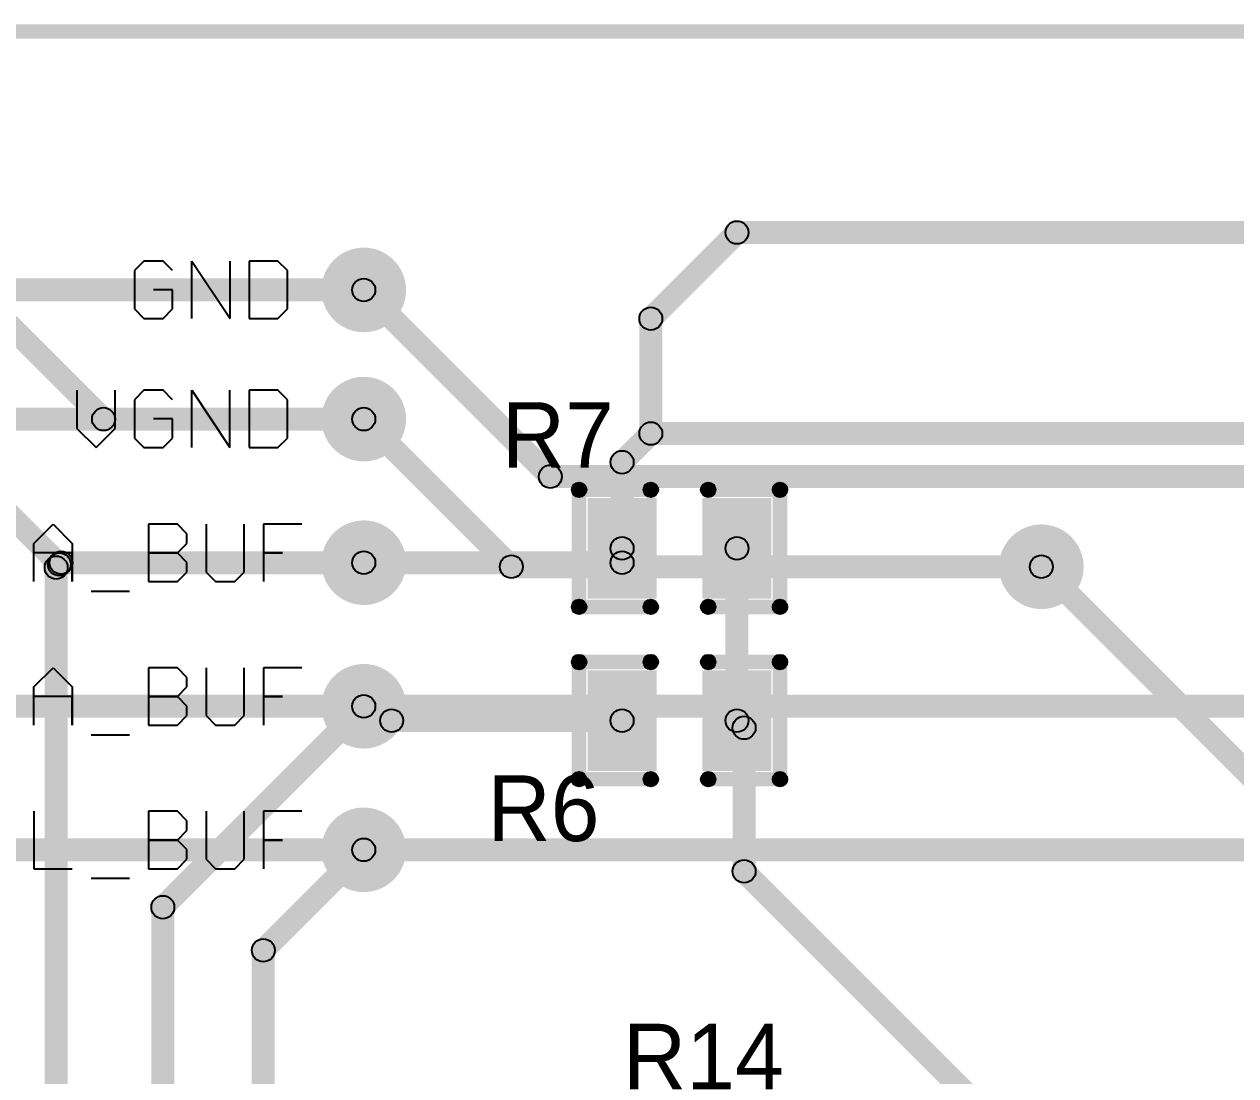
# Model space of a CAD drawing. Header units: millimetres. Extents: x 1.24 to 8.03, y 2.12 to 7.05.
# Drawn here: x 3.133 to 3.964, y 5.78 to 6.501 of the extents above; entities that cross this region are included whole.
import ezdxf

# ---------------------------------------------------------------- set-up
doc = ezdxf.new("R2010")
doc.units = ezdxf.units.MM
doc.header["$MEASUREMENT"] = 0
for name, color, linetype in [('BottomLayer', 5, 'Continuous'), ('BottomSolder', 6, 'Continuous'), ('KeepOutLayer', 6, 'Continuous'), ('TopLayer', 1, 'Continuous'), ('TopOverlay', 2, 'Continuous'), ('TopPaste', 8, 'Continuous'), ('TopSolder', 216, 'Continuous'), ('ViaHoleLayer', 16, 'Continuous')]:
    doc.layers.add(name, color=color, linetype=linetype)

# ---------------------------------------------------------------- blocks, each defined once
blk = doc.blocks.new('R0805_73')
at = {"layer": 'TopLayer'}
for points in [[(-0.05906, 0.03051), (-0.01969, 0.03051), (-0.01969, -0.03051), (-0.05906, -0.03051)], [(0.01969, 0.03051), (0.05906, 0.03051), (0.05906, -0.03051), (0.01969, -0.03051)]]:
    blk.add_hatch(color=1, dxfattribs=at).paths.add_polyline_path(points)
at = {"layer": 'TopOverlay'}
h = blk.add_hatch(color=2, dxfattribs=at)
edge = h.paths.add_edge_path()
edge.add_arc((-0.0689, 0.04016), 0.005, 0, 360)
h = blk.add_hatch(color=2, dxfattribs=at)
edge = h.paths.add_edge_path()
edge.add_arc((-0.0689, 0.04016), 0.005, 0, 360)
for points in [[(-0.01969, 0.04516), (-0.01969, 0.03516), (-0.0689, 0.03516), (-0.0689, 0.04516)], [(0.0689, 0.04516), (0.0689, 0.03516), (0.01969, 0.03516), (0.01969, 0.04516)], [(-0.0639, -0.04016), (-0.0739, -0.04016), (-0.0739, 0.04016), (-0.0639, 0.04016)], [(0.0639, 0.04016), (0.0739, 0.04016), (0.0739, -0.04016), (0.0639, -0.04016)], [(-0.01969, -0.03516), (-0.01969, -0.04516), (-0.0689, -0.04516), (-0.0689, -0.03516)], [(0.0689, -0.03516), (0.0689, -0.04516), (0.01969, -0.04516), (0.01969, -0.03516)]]:
    blk.add_hatch(color=2, dxfattribs=at).paths.add_polyline_path(points)
h = blk.add_hatch(color=2, dxfattribs=at)
edge = h.paths.add_edge_path()
edge.add_arc((-0.01969, 0.04016), 0.005, 0, 360)
h = blk.add_hatch(color=2, dxfattribs=at)
edge = h.paths.add_edge_path()
edge.add_arc((0.01969, 0.04016), 0.005, 0, 360)
h = blk.add_hatch(color=2, dxfattribs=at)
edge = h.paths.add_edge_path()
edge.add_arc((0.0689, 0.04016), 0.005, 0, 360)
h = blk.add_hatch(color=2, dxfattribs=at)
edge = h.paths.add_edge_path()
edge.add_arc((0.0689, 0.04016), 0.005, 0, 360)
h = blk.add_hatch(color=2, dxfattribs=at)
edge = h.paths.add_edge_path()
edge.add_arc((-0.0689, -0.04016), 0.005, 0, 360)
h = blk.add_hatch(color=2, dxfattribs=at)
edge = h.paths.add_edge_path()
edge.add_arc((-0.0689, -0.04016), 0.005, 0, 360)
h = blk.add_hatch(color=2, dxfattribs=at)
edge = h.paths.add_edge_path()
edge.add_arc((-0.01969, -0.04016), 0.005, 0, 360)
h = blk.add_hatch(color=2, dxfattribs=at)
edge = h.paths.add_edge_path()
edge.add_arc((0.01969, -0.04016), 0.005, 0, 360)
h = blk.add_hatch(color=2, dxfattribs=at)
edge = h.paths.add_edge_path()
edge.add_arc((0.0689, -0.04016), 0.005, 0, 360)
h = blk.add_hatch(color=2, dxfattribs=at)
edge = h.paths.add_edge_path()
edge.add_arc((0.0689, -0.04016), 0.005, 0, 360)
at = {"layer": 'TopPaste'}
for points in [[(-0.05906, 0.03051), (-0.01969, 0.03051), (-0.01969, -0.03051), (-0.05906, -0.03051)], [(0.01969, 0.03051), (0.05906, 0.03051), (0.05906, -0.03051), (0.01969, -0.03051)]]:
    blk.add_hatch(color=8, dxfattribs=at).paths.add_polyline_path(points)
at = {"layer": 'TopSolder'}
for points in [[(-0.06305, 0.03451), (-0.01569, 0.03451), (-0.01569, -0.03451), (-0.06305, -0.03451)], [(0.01569, 0.03451), (0.06305, 0.03451), (0.06305, -0.03451), (0.01569, -0.03451)]]:
    blk.add_hatch(color=216, dxfattribs=at).paths.add_polyline_path(points)
at = {"layer": 'TopOverlay'}
for centre in [(-0.0689, 0.04016), (-0.0689, 0.04016), (-0.01969, 0.04016), (0.01969, 0.04016), (0.0689, 0.04016), (0.0689, 0.04016), (-0.0689, -0.04016), (-0.0689, -0.04016), (-0.01969, -0.04016), (0.01969, -0.04016), (0.0689, -0.04016), (0.0689, -0.04016)]:
    blk.add_circle(centre, 0.005, dxfattribs=at)
blk = doc.blocks.new('R0805_74')
at = {"layer": 'TopLayer'}
for points in [[(-0.05906, 0.03051), (-0.01969, 0.03051), (-0.01969, -0.03051), (-0.05906, -0.03051)], [(0.01969, 0.03051), (0.05906, 0.03051), (0.05906, -0.03051), (0.01969, -0.03051)]]:
    blk.add_hatch(color=1, dxfattribs=at).paths.add_polyline_path(points)
at = {"layer": 'TopOverlay'}
h = blk.add_hatch(color=2, dxfattribs=at)
edge = h.paths.add_edge_path()
edge.add_arc((-0.0689, 0.04016), 0.005, 0, 360)
h = blk.add_hatch(color=2, dxfattribs=at)
edge = h.paths.add_edge_path()
edge.add_arc((-0.0689, 0.04016), 0.005, 0, 360)
for points in [[(-0.01969, 0.04516), (-0.01969, 0.03516), (-0.0689, 0.03516), (-0.0689, 0.04516)], [(0.0689, 0.04516), (0.0689, 0.03516), (0.01969, 0.03516), (0.01969, 0.04516)], [(-0.0639, -0.04016), (-0.0739, -0.04016), (-0.0739, 0.04016), (-0.0639, 0.04016)], [(0.0639, 0.04016), (0.0739, 0.04016), (0.0739, -0.04016), (0.0639, -0.04016)], [(-0.01969, -0.03516), (-0.01969, -0.04516), (-0.0689, -0.04516), (-0.0689, -0.03516)], [(0.0689, -0.03516), (0.0689, -0.04516), (0.01969, -0.04516), (0.01969, -0.03516)]]:
    blk.add_hatch(color=2, dxfattribs=at).paths.add_polyline_path(points)
h = blk.add_hatch(color=2, dxfattribs=at)
edge = h.paths.add_edge_path()
edge.add_arc((-0.01969, 0.04016), 0.005, 0, 360)
h = blk.add_hatch(color=2, dxfattribs=at)
edge = h.paths.add_edge_path()
edge.add_arc((0.01969, 0.04016), 0.005, 0, 360)
h = blk.add_hatch(color=2, dxfattribs=at)
edge = h.paths.add_edge_path()
edge.add_arc((0.0689, 0.04016), 0.005, 0, 360)
h = blk.add_hatch(color=2, dxfattribs=at)
edge = h.paths.add_edge_path()
edge.add_arc((0.0689, 0.04016), 0.005, 0, 360)
h = blk.add_hatch(color=2, dxfattribs=at)
edge = h.paths.add_edge_path()
edge.add_arc((-0.0689, -0.04016), 0.005, 0, 360)
h = blk.add_hatch(color=2, dxfattribs=at)
edge = h.paths.add_edge_path()
edge.add_arc((-0.0689, -0.04016), 0.005, 0, 360)
h = blk.add_hatch(color=2, dxfattribs=at)
edge = h.paths.add_edge_path()
edge.add_arc((-0.01969, -0.04016), 0.005, 0, 360)
h = blk.add_hatch(color=2, dxfattribs=at)
edge = h.paths.add_edge_path()
edge.add_arc((0.01969, -0.04016), 0.005, 0, 360)
h = blk.add_hatch(color=2, dxfattribs=at)
edge = h.paths.add_edge_path()
edge.add_arc((0.0689, -0.04016), 0.005, 0, 360)
h = blk.add_hatch(color=2, dxfattribs=at)
edge = h.paths.add_edge_path()
edge.add_arc((0.0689, -0.04016), 0.005, 0, 360)
at = {"layer": 'TopPaste'}
for points in [[(-0.05906, 0.03051), (-0.01969, 0.03051), (-0.01969, -0.03051), (-0.05906, -0.03051)], [(0.01969, 0.03051), (0.05906, 0.03051), (0.05906, -0.03051), (0.01969, -0.03051)]]:
    blk.add_hatch(color=8, dxfattribs=at).paths.add_polyline_path(points)
at = {"layer": 'TopSolder'}
for points in [[(-0.06305, 0.03451), (-0.01569, 0.03451), (-0.01569, -0.03451), (-0.06305, -0.03451)], [(0.01569, 0.03451), (0.06305, 0.03451), (0.06305, -0.03451), (0.01569, -0.03451)]]:
    blk.add_hatch(color=216, dxfattribs=at).paths.add_polyline_path(points)
at = {"layer": 'TopOverlay'}
for centre in [(-0.0689, 0.04016), (-0.0689, 0.04016), (-0.01969, 0.04016), (0.01969, 0.04016), (0.0689, 0.04016), (0.0689, 0.04016), (-0.0689, -0.04016), (-0.0689, -0.04016), (-0.01969, -0.04016), (0.01969, -0.04016), (0.0689, -0.04016), (0.0689, -0.04016)]:
    blk.add_circle(centre, 0.005, dxfattribs=at)

msp = doc.modelspace()

# ---------------------------------------------------------------- hatches: boundary and pattern name
at = {"layer": 'BottomLayer'}
h = msp.add_hatch(color=5, dxfattribs=at)
edge = h.paths.add_edge_path()
edge.add_arc((3.36614, 6.3189), 0.025, 0, 360)
for points in [[(2.94291, 6.31102), (2.94291, 6.32677), (3.36614, 6.32677), (3.36614, 6.31102)], [(3.36057, 6.31333), (3.37171, 6.32447), (3.49966, 6.19651), (3.48853, 6.18538)], [(2.99213, 6.22244), (2.99213, 6.23819), (3.36614, 6.23819), (3.36614, 6.22244)], [(3.36057, 6.22475), (3.37171, 6.23588), (3.4729, 6.13469), (3.46177, 6.12355)], [(3.49409, 6.18307), (3.49409, 6.19882), (4.50787, 6.19882), (4.50787, 6.18307)], [(3.46733, 6.12125), (3.46733, 6.137), (3.83082, 6.137), (3.83082, 6.12125)], [(2.78543, 6.02559), (2.78543, 6.04134), (3.36614, 6.04134), (3.36614, 6.02559)], [(3.36614, 6.02559), (3.36614, 6.04134), (4.26181, 6.04134), (4.26181, 6.02559)], [(3.0315, 5.92717), (3.0315, 5.94291), (3.36614, 5.94291), (3.36614, 5.92717)], [(3.36614, 5.92717), (3.36614, 5.94291), (4.58565, 5.94291), (4.58565, 5.92717)]]:
    msp.add_hatch(color=5, dxfattribs=at).paths.add_polyline_path(points)
h = msp.add_hatch(color=5, dxfattribs=at)
edge = h.paths.add_edge_path()
edge.add_arc((3.36614, 6.3189), 0.00787, 0, 360)
h = msp.add_hatch(color=5, dxfattribs=at)
edge = h.paths.add_edge_path()
edge.add_arc((3.36614, 6.3189), 0.00787, 0, 360)
h = msp.add_hatch(color=5, dxfattribs=at)
edge = h.paths.add_edge_path()
edge.add_arc((3.36614, 6.23032), 0.025, 0, 360)
h = msp.add_hatch(color=5, dxfattribs=at)
edge = h.paths.add_edge_path()
edge.add_arc((3.36614, 6.23032), 0.00787, 0, 360)
h = msp.add_hatch(color=5, dxfattribs=at)
edge = h.paths.add_edge_path()
edge.add_arc((3.36614, 6.23032), 0.00787, 0, 360)
h = msp.add_hatch(color=5, dxfattribs=at)
edge = h.paths.add_edge_path()
edge.add_arc((3.49409, 6.19094), 0.00787, 0, 360)
h = msp.add_hatch(color=5, dxfattribs=at)
edge = h.paths.add_edge_path()
edge.add_arc((3.49409, 6.19094), 0.00787, 0, 360)
h = msp.add_hatch(color=5, dxfattribs=at)
edge = h.paths.add_edge_path()
edge.add_arc((3.36614, 6.13189), 0.025, 0, 360)
h = msp.add_hatch(color=5, dxfattribs=at)
edge = h.paths.add_edge_path()
edge.add_arc((3.83082, 6.12912), 0.025, 0, 360)
h = msp.add_hatch(color=5, dxfattribs=at)
edge = h.paths.add_edge_path()
edge.add_arc((3.46733, 6.12912), 0.00787, 0, 360)
h = msp.add_hatch(color=5, dxfattribs=at)
edge = h.paths.add_edge_path()
edge.add_arc((3.46733, 6.12912), 0.00787, 0, 360)
h = msp.add_hatch(color=5, dxfattribs=at)
edge = h.paths.add_edge_path()
edge.add_arc((3.83082, 6.12912), 0.00787, 0, 360)
h = msp.add_hatch(color=5, dxfattribs=at)
edge = h.paths.add_edge_path()
edge.add_arc((3.36614, 6.03346), 0.025, 0, 360)
h = msp.add_hatch(color=5, dxfattribs=at)
edge = h.paths.add_edge_path()
edge.add_arc((3.36614, 6.03346), 0.00787, 0, 360)
h = msp.add_hatch(color=5, dxfattribs=at)
edge = h.paths.add_edge_path()
edge.add_arc((3.36614, 6.03346), 0.00787, 0, 360)
h = msp.add_hatch(color=5, dxfattribs=at)
edge = h.paths.add_edge_path()
edge.add_arc((3.36614, 5.93504), 0.025, 0, 360)
h = msp.add_hatch(color=5, dxfattribs=at)
edge = h.paths.add_edge_path()
edge.add_arc((3.36614, 5.93504), 0.00787, 0, 360)
h = msp.add_hatch(color=5, dxfattribs=at)
edge = h.paths.add_edge_path()
edge.add_arc((3.36614, 5.93504), 0.00787, 0, 360)
at = {"layer": 'BottomSolder'}
h = msp.add_hatch(color=6, dxfattribs=at)
edge = h.paths.add_edge_path()
edge.add_arc((3.36614, 6.3189), 0.029, 0, 360)
h = msp.add_hatch(color=6, dxfattribs=at)
edge = h.paths.add_edge_path()
edge.add_arc((3.36614, 6.23032), 0.029, 0, 360)
h = msp.add_hatch(color=6, dxfattribs=at)
edge = h.paths.add_edge_path()
edge.add_arc((3.36614, 6.13189), 0.029, 0, 360)
h = msp.add_hatch(color=6, dxfattribs=at)
edge = h.paths.add_edge_path()
edge.add_arc((3.83082, 6.12912), 0.029, 0, 360)
h = msp.add_hatch(color=6, dxfattribs=at)
edge = h.paths.add_edge_path()
edge.add_arc((3.36614, 6.03346), 0.029, 0, 360)
h = msp.add_hatch(color=6, dxfattribs=at)
edge = h.paths.add_edge_path()
edge.add_arc((3.36614, 5.93504), 0.029, 0, 360)
at = {"layer": 'KeepOutLayer'}
msp.add_hatch(color=6, dxfattribs=at).paths.add_polyline_path([(1.49606, 6.49106), (1.49606, 6.50106), (7.79528, 6.50106), (7.79528, 6.49106)])
at = {"layer": 'TopLayer'}
for points in [[(3.01797, 6.38888), (3.0291, 6.40002), (3.19324, 6.23588), (3.1821, 6.22475)], [(3.62205, 6.35039), (3.62205, 6.36614), (5.25591, 6.36614), (5.25591, 6.35039)], [(3.56856, 6.29364), (3.55742, 6.30478), (3.61648, 6.36384), (3.62761, 6.3527)], [(3.57087, 6.22047), (3.55512, 6.22047), (3.55512, 6.29921), (3.57087, 6.29921)], [(3.18767, 6.22244), (3.18767, 6.23819), (3.36614, 6.23819), (3.36614, 6.22244)], [(3.54887, 6.19522), (3.53774, 6.20636), (3.55742, 6.22604), (3.56856, 6.2149)], [(3.56299, 6.2126), (3.56299, 6.22835), (4.08465, 6.22835), (4.08465, 6.2126)], [(3.07199, 6.20506), (3.08312, 6.2162), (3.16298, 6.13634), (3.15184, 6.12521)], [(3.55118, 6.14173), (3.53543, 6.14173), (3.53543, 6.20079), (3.55118, 6.20079)], [(3.62992, 6.02362), (3.61417, 6.02362), (3.61417, 6.14173), (3.62992, 6.14173)], [(3.16075, 6.12298), (3.14961, 6.13411), (3.15184, 6.13634), (3.16298, 6.12521)], [(3.16298, 6.12521), (3.15184, 6.13634), (3.15296, 6.13746), (3.16409, 6.12632)], [(3.15853, 6.12402), (3.15853, 6.13976), (3.36614, 6.13976), (3.36614, 6.12402)], [(3.36614, 6.12402), (3.36614, 6.13976), (3.54331, 6.13976), (3.54331, 6.12402)], [(3.82525, 6.12355), (3.83638, 6.13469), (4.1781, 5.79297), (4.16697, 5.78183)], [(3.16306, 5.5666), (3.14731, 5.5666), (3.14731, 6.12855), (3.16306, 6.12855)], [(3.23391, 5.8901), (3.22278, 5.90124), (3.36057, 6.03903), (3.37171, 6.0279)], [(3.38525, 6.01575), (3.38525, 6.0315), (3.54331, 6.0315), (3.54331, 6.01575)], [(3.61648, 6.01805), (3.62761, 6.02919), (3.63254, 6.02427), (3.6214, 6.01313)], [(3.63484, 5.92028), (3.61909, 5.92028), (3.61909, 6.0187), (3.63484, 6.0187)], [(3.30281, 5.86057), (3.29168, 5.87171), (3.36057, 5.94061), (3.37171, 5.92947)], [(3.6214, 5.91471), (3.63254, 5.92584), (3.85859, 5.69979), (3.84745, 5.68866)], [(3.23622, 5.7185), (3.22047, 5.7185), (3.22047, 5.89567), (3.23622, 5.89567)], [(3.30512, 5.75787), (3.28937, 5.75787), (3.28937, 5.86614), (3.30512, 5.86614)]]:
    msp.add_hatch(color=1, dxfattribs=at).paths.add_polyline_path(points)
h = msp.add_hatch(color=1, dxfattribs=at)
edge = h.paths.add_edge_path()
edge.add_arc((3.62205, 6.35827), 0.00787, 0, 360)
h = msp.add_hatch(color=1, dxfattribs=at)
edge = h.paths.add_edge_path()
edge.add_arc((3.62205, 6.35827), 0.00787, 0, 360)
h = msp.add_hatch(color=1, dxfattribs=at)
edge = h.paths.add_edge_path()
edge.add_arc((3.36614, 6.3189), 0.025, 0, 360)
h = msp.add_hatch(color=1, dxfattribs=at)
edge = h.paths.add_edge_path()
edge.add_arc((3.56299, 6.29921), 0.00787, 0, 360)
h = msp.add_hatch(color=1, dxfattribs=at)
edge = h.paths.add_edge_path()
edge.add_arc((3.56299, 6.29921), 0.00787, 0, 360)
h = msp.add_hatch(color=1, dxfattribs=at)
edge = h.paths.add_edge_path()
edge.add_arc((3.36614, 6.23032), 0.025, 0, 360)
h = msp.add_hatch(color=1, dxfattribs=at)
edge = h.paths.add_edge_path()
edge.add_arc((3.18767, 6.23032), 0.00787, 0, 360)
h = msp.add_hatch(color=1, dxfattribs=at)
edge = h.paths.add_edge_path()
edge.add_arc((3.18767, 6.23032), 0.00787, 0, 360)
h = msp.add_hatch(color=1, dxfattribs=at)
edge = h.paths.add_edge_path()
edge.add_arc((3.36614, 6.23032), 0.00787, 0, 360)
h = msp.add_hatch(color=1, dxfattribs=at)
edge = h.paths.add_edge_path()
edge.add_arc((3.56299, 6.22047), 0.00787, 0, 360)
h = msp.add_hatch(color=1, dxfattribs=at)
edge = h.paths.add_edge_path()
edge.add_arc((3.56299, 6.22047), 0.00787, 0, 360)
h = msp.add_hatch(color=1, dxfattribs=at)
edge = h.paths.add_edge_path()
edge.add_arc((3.56299, 6.22047), 0.00787, 0, 360)
h = msp.add_hatch(color=1, dxfattribs=at)
edge = h.paths.add_edge_path()
edge.add_arc((3.54331, 6.20079), 0.00787, 0, 360)
h = msp.add_hatch(color=1, dxfattribs=at)
edge = h.paths.add_edge_path()
edge.add_arc((3.54331, 6.20079), 0.00787, 0, 360)
h = msp.add_hatch(color=1, dxfattribs=at)
edge = h.paths.add_edge_path()
edge.add_arc((3.36614, 6.13189), 0.025, 0, 360)
h = msp.add_hatch(color=1, dxfattribs=at)
edge = h.paths.add_edge_path()
edge.add_arc((3.54331, 6.14173), 0.00787, 0, 360)
h = msp.add_hatch(color=1, dxfattribs=at)
edge = h.paths.add_edge_path()
edge.add_arc((3.62205, 6.14173), 0.00787, 0, 360)
h = msp.add_hatch(color=1, dxfattribs=at)
edge = h.paths.add_edge_path()
edge.add_arc((3.83082, 6.12912), 0.025, 0, 360)
h = msp.add_hatch(color=1, dxfattribs=at)
edge = h.paths.add_edge_path()
edge.add_arc((3.15518, 6.12855), 0.00787, 0, 360)
h = msp.add_hatch(color=1, dxfattribs=at)
edge = h.paths.add_edge_path()
edge.add_arc((3.15518, 6.12855), 0.00787, 0, 360)
h = msp.add_hatch(color=1, dxfattribs=at)
edge = h.paths.add_edge_path()
edge.add_arc((3.15741, 6.13078), 0.00787, 0, 360)
h = msp.add_hatch(color=1, dxfattribs=at)
edge = h.paths.add_edge_path()
edge.add_arc((3.15741, 6.13078), 0.00787, 0, 360)
h = msp.add_hatch(color=1, dxfattribs=at)
edge = h.paths.add_edge_path()
edge.add_arc((3.15741, 6.13078), 0.00787, 0, 360)
h = msp.add_hatch(color=1, dxfattribs=at)
edge = h.paths.add_edge_path()
edge.add_arc((3.15853, 6.13189), 0.00787, 0, 360)
h = msp.add_hatch(color=1, dxfattribs=at)
edge = h.paths.add_edge_path()
edge.add_arc((3.15853, 6.13189), 0.00787, 0, 360)
h = msp.add_hatch(color=1, dxfattribs=at)
edge = h.paths.add_edge_path()
edge.add_arc((3.36614, 6.13189), 0.00787, 0, 360)
h = msp.add_hatch(color=1, dxfattribs=at)
edge = h.paths.add_edge_path()
edge.add_arc((3.36614, 6.13189), 0.00787, 0, 360)
h = msp.add_hatch(color=1, dxfattribs=at)
edge = h.paths.add_edge_path()
edge.add_arc((3.54331, 6.13189), 0.00787, 0, 360)
h = msp.add_hatch(color=1, dxfattribs=at)
edge = h.paths.add_edge_path()
edge.add_arc((3.83082, 6.12912), 0.00787, 0, 360)
h = msp.add_hatch(color=1, dxfattribs=at)
edge = h.paths.add_edge_path()
edge.add_arc((3.36614, 6.03346), 0.025, 0, 360)
h = msp.add_hatch(color=1, dxfattribs=at)
edge = h.paths.add_edge_path()
edge.add_arc((3.36614, 6.03346), 0.00787, 0, 360)
h = msp.add_hatch(color=1, dxfattribs=at)
edge = h.paths.add_edge_path()
edge.add_arc((3.38525, 6.02362), 0.00787, 0, 360)
h = msp.add_hatch(color=1, dxfattribs=at)
edge = h.paths.add_edge_path()
edge.add_arc((3.54331, 6.02362), 0.00787, 0, 360)
h = msp.add_hatch(color=1, dxfattribs=at)
edge = h.paths.add_edge_path()
edge.add_arc((3.62205, 6.02362), 0.00787, 0, 360)
h = msp.add_hatch(color=1, dxfattribs=at)
edge = h.paths.add_edge_path()
edge.add_arc((3.62205, 6.02362), 0.00787, 0, 360)
h = msp.add_hatch(color=1, dxfattribs=at)
edge = h.paths.add_edge_path()
edge.add_arc((3.62697, 6.0187), 0.00787, 0, 360)
h = msp.add_hatch(color=1, dxfattribs=at)
edge = h.paths.add_edge_path()
edge.add_arc((3.62697, 6.0187), 0.00787, 0, 360)
h = msp.add_hatch(color=1, dxfattribs=at)
edge = h.paths.add_edge_path()
edge.add_arc((3.36614, 5.93504), 0.025, 0, 360)
h = msp.add_hatch(color=1, dxfattribs=at)
edge = h.paths.add_edge_path()
edge.add_arc((3.36614, 5.93504), 0.00787, 0, 360)
h = msp.add_hatch(color=1, dxfattribs=at)
edge = h.paths.add_edge_path()
edge.add_arc((3.62697, 5.92028), 0.00787, 0, 360)
h = msp.add_hatch(color=1, dxfattribs=at)
edge = h.paths.add_edge_path()
edge.add_arc((3.62697, 5.92028), 0.00787, 0, 360)
h = msp.add_hatch(color=1, dxfattribs=at)
edge = h.paths.add_edge_path()
edge.add_arc((3.22835, 5.89567), 0.00787, 0, 360)
h = msp.add_hatch(color=1, dxfattribs=at)
edge = h.paths.add_edge_path()
edge.add_arc((3.22835, 5.89567), 0.00787, 0, 360)
h = msp.add_hatch(color=1, dxfattribs=at)
edge = h.paths.add_edge_path()
edge.add_arc((3.29724, 5.86614), 0.00787, 0, 360)
h = msp.add_hatch(color=1, dxfattribs=at)
edge = h.paths.add_edge_path()
edge.add_arc((3.29724, 5.86614), 0.00787, 0, 360)
at = {"layer": 'TopSolder'}
h = msp.add_hatch(color=216, dxfattribs=at)
edge = h.paths.add_edge_path()
edge.add_arc((3.36614, 6.3189), 0.029, 0, 360)
h = msp.add_hatch(color=216, dxfattribs=at)
edge = h.paths.add_edge_path()
edge.add_arc((3.36614, 6.23032), 0.029, 0, 360)
h = msp.add_hatch(color=216, dxfattribs=at)
edge = h.paths.add_edge_path()
edge.add_arc((3.36614, 6.13189), 0.029, 0, 360)
h = msp.add_hatch(color=216, dxfattribs=at)
edge = h.paths.add_edge_path()
edge.add_arc((3.83082, 6.12912), 0.029, 0, 360)
h = msp.add_hatch(color=216, dxfattribs=at)
edge = h.paths.add_edge_path()
edge.add_arc((3.36614, 6.03346), 0.029, 0, 360)
h = msp.add_hatch(color=216, dxfattribs=at)
edge = h.paths.add_edge_path()
edge.add_arc((3.36614, 5.93504), 0.029, 0, 360)
at = {"layer": 'ViaHoleLayer'}
h = msp.add_hatch(color=16, dxfattribs=at)
edge = h.paths.add_edge_path()
edge.add_arc((3.36614, 6.3189), 0.014, 0, 360)
h = msp.add_hatch(color=16, dxfattribs=at)
edge = h.paths.add_edge_path()
edge.add_arc((3.36614, 6.23032), 0.014, 0, 360)
h = msp.add_hatch(color=16, dxfattribs=at)
edge = h.paths.add_edge_path()
edge.add_arc((3.36614, 6.13189), 0.014, 0, 360)
h = msp.add_hatch(color=16, dxfattribs=at)
edge = h.paths.add_edge_path()
edge.add_arc((3.83082, 6.12912), 0.014, 0, 360)
h = msp.add_hatch(color=16, dxfattribs=at)
edge = h.paths.add_edge_path()
edge.add_arc((3.36614, 6.03346), 0.014, 0, 360)
h = msp.add_hatch(color=16, dxfattribs=at)
edge = h.paths.add_edge_path()
edge.add_arc((3.36614, 5.93504), 0.014, 0, 360)

# ---------------------------------------------------------------- linework, layer by layer
at = {"layer": 'BottomLayer'}
for centre in [(3.36614, 6.3189), (3.36614, 6.3189), (3.36614, 6.23032), (3.36614, 6.23032), (3.49409, 6.19094), (3.49409, 6.19094), (3.46733, 6.12912), (3.46733, 6.12912), (3.83082, 6.12912), (3.36614, 6.03346), (3.36614, 6.03346), (3.36614, 5.93504), (3.36614, 5.93504)]:
    msp.add_circle(centre, 0.00787, dxfattribs=at)
at = {"layer": 'TopLayer'}
for centre in [(3.62205, 6.35827), (3.62205, 6.35827), (3.56299, 6.29921), (3.56299, 6.29921), (3.18767, 6.23032), (3.18767, 6.23032), (3.36614, 6.23032), (3.56299, 6.22047), (3.56299, 6.22047), (3.56299, 6.22047), (3.54331, 6.20079), (3.54331, 6.20079), (3.54331, 6.14173), (3.62205, 6.14173), (3.15518, 6.12855), (3.15518, 6.12855), (3.15741, 6.13078), (3.15741, 6.13078), (3.15741, 6.13078), (3.15853, 6.13189), (3.15853, 6.13189), (3.36614, 6.13189), (3.36614, 6.13189), (3.54331, 6.13189), (3.83082, 6.12912), (3.36614, 6.03346), (3.38525, 6.02362), (3.54331, 6.02362), (3.62205, 6.02362), (3.62205, 6.02362), (3.62697, 6.0187), (3.62697, 6.0187), (3.36614, 5.93504), (3.62697, 5.92028), (3.62697, 5.92028), (3.22835, 5.89567), (3.22835, 5.89567), (3.29724, 5.86614), (3.29724, 5.86614)]:
    msp.add_circle(centre, 0.00787, dxfattribs=at)
at = {"layer": 'TopOverlay'}
for p, q in [((3.21538, 6.33873), (3.20882, 6.33217)), ((3.20882, 6.33217), (3.20882, 6.30593)), ((3.2285, 6.33873), (3.21538, 6.33873)), ((3.23506, 6.33217), (3.2285, 6.33873)), ((3.24818, 6.29937), (3.24818, 6.33873)), ((3.24818, 6.33873), (3.27441, 6.29937)), ((3.27441, 6.29937), (3.27441, 6.33873)), ((3.28753, 6.33873), (3.28753, 6.29937)), ((3.30721, 6.33873), (3.28753, 6.33873)), ((3.31377, 6.33217), (3.30721, 6.33873)), ((3.31377, 6.30593), (3.31377, 6.33217)), ((3.23506, 6.31905), (3.22194, 6.31905)), ((3.23506, 6.30593), (3.23506, 6.31905)), ((3.20882, 6.30593), (3.21538, 6.29937)), ((3.21538, 6.29937), (3.2285, 6.29937)), ((3.2285, 6.29937), (3.23506, 6.30593)), ((3.28753, 6.29937), (3.30721, 6.29937)), ((3.30721, 6.29937), (3.31377, 6.30593)), ((3.16945, 6.25014), (3.16945, 6.22391)), ((3.19569, 6.22391), (3.19569, 6.25014)), ((3.21537, 6.25014), (3.20881, 6.24359)), ((3.22848, 6.25014), (3.21537, 6.25014)), ((3.23504, 6.24359), (3.22848, 6.25014)), ((3.24816, 6.21079), (3.24816, 6.25014)), ((3.24816, 6.25014), (3.2744, 6.21079)), ((3.2744, 6.21079), (3.2744, 6.25014)), ((3.28752, 6.25014), (3.28752, 6.21079)), ((3.3072, 6.25014), (3.28752, 6.25014)), ((3.31376, 6.24359), (3.3072, 6.25014)), ((3.20881, 6.24359), (3.20881, 6.21735)), ((3.31376, 6.21735), (3.31376, 6.24359)), ((3.16945, 6.22391), (3.18257, 6.21079)), ((3.18257, 6.21079), (3.19569, 6.22391)), ((3.23504, 6.23047), (3.22193, 6.23047)), ((3.23504, 6.21735), (3.23504, 6.23047)), ((3.20881, 6.21735), (3.21537, 6.21079)), ((3.22848, 6.21079), (3.23504, 6.21735)), ((3.3072, 6.21079), (3.31376, 6.21735)), ((3.21537, 6.21079), (3.22848, 6.21079)), ((3.28752, 6.21079), (3.3072, 6.21079)), ((3.13991, 6.14516), (3.15303, 6.15828)), ((3.15303, 6.15828), (3.16615, 6.14516)), ((3.21862, 6.15828), (3.21862, 6.11892)), ((3.2383, 6.15828), (3.21862, 6.15828)), ((3.24486, 6.15172), (3.2383, 6.15828)), ((3.25798, 6.15828), (3.25798, 6.12548)), ((3.28422, 6.12548), (3.28422, 6.15828)), ((3.32358, 6.15828), (3.29734, 6.15828)), ((3.29734, 6.15828), (3.29734, 6.1386)), ((3.24486, 6.14516), (3.24486, 6.15172)), ((3.13991, 6.11892), (3.13991, 6.14516)), ((3.16615, 6.14516), (3.16615, 6.11892)), ((3.2383, 6.1386), (3.24486, 6.14516)), ((3.16615, 6.1386), (3.13991, 6.1386)), ((3.16615, 6.11892), (3.16615, 6.1386)), ((3.2383, 6.1386), (3.21862, 6.1386)), ((3.21862, 6.1386), (3.2383, 6.1386)), ((3.24486, 6.13204), (3.2383, 6.1386)), ((3.24486, 6.12548), (3.24486, 6.13204)), ((3.29734, 6.1386), (3.31046, 6.1386)), ((3.31046, 6.1386), (3.29734, 6.1386)), ((3.29734, 6.1386), (3.29734, 6.11892)), ((3.2383, 6.11892), (3.24486, 6.12548)), ((3.25798, 6.12548), (3.26454, 6.11892)), ((3.27766, 6.11892), (3.28422, 6.12548)), ((3.21862, 6.11892), (3.2383, 6.11892)), ((3.26454, 6.11892), (3.27766, 6.11892)), ((3.17927, 6.11236), (3.2055, 6.11236)), ((3.13991, 6.04673), (3.15303, 6.05985)), ((3.15303, 6.05985), (3.16615, 6.04673)), ((3.21862, 6.05985), (3.21862, 6.0205)), ((3.2383, 6.05985), (3.21862, 6.05985)), ((3.24486, 6.05329), (3.2383, 6.05985)), ((3.25798, 6.05985), (3.25798, 6.02706)), ((3.28422, 6.02706), (3.28422, 6.05985)), ((3.32358, 6.05985), (3.29734, 6.05985)), ((3.29734, 6.05985), (3.29734, 6.04018)), ((3.24486, 6.04673), (3.24486, 6.05329)), ((3.13991, 6.0205), (3.13991, 6.04673)), ((3.16615, 6.04673), (3.16615, 6.0205)), ((3.2383, 6.04018), (3.24486, 6.04673)), ((3.16615, 6.04018), (3.13991, 6.04018)), ((3.16615, 6.0205), (3.16615, 6.04018)), ((3.2383, 6.04018), (3.21862, 6.04018)), ((3.21862, 6.04018), (3.2383, 6.04018)), ((3.24486, 6.03362), (3.2383, 6.04018)), ((3.24486, 6.02706), (3.24486, 6.03362)), ((3.29734, 6.04018), (3.31046, 6.04018)), ((3.31046, 6.04018), (3.29734, 6.04018)), ((3.29734, 6.04018), (3.29734, 6.0205)), ((3.2383, 6.0205), (3.24486, 6.02706)), ((3.25798, 6.02706), (3.26454, 6.0205)), ((3.27766, 6.0205), (3.28422, 6.02706)), ((3.21862, 6.0205), (3.2383, 6.0205)), ((3.26454, 6.0205), (3.27766, 6.0205)), ((3.17927, 6.01394), (3.2055, 6.01394)), ((3.13991, 5.96143), (3.13991, 5.92207)), ((3.21862, 5.96143), (3.21862, 5.92207)), ((3.2383, 5.96143), (3.21862, 5.96143)), ((3.24486, 5.95487), (3.2383, 5.96143)), ((3.25798, 5.96143), (3.25798, 5.92863)), ((3.28422, 5.92863), (3.28422, 5.96143)), ((3.32358, 5.96143), (3.29734, 5.96143)), ((3.29734, 5.96143), (3.29734, 5.94175)), ((3.24486, 5.94831), (3.24486, 5.95487)), ((3.2383, 5.94175), (3.21862, 5.94175)), ((3.21862, 5.94175), (3.2383, 5.94175)), ((3.2383, 5.94175), (3.24486, 5.94831)), ((3.24486, 5.93519), (3.2383, 5.94175)), ((3.29734, 5.94175), (3.31046, 5.94175)), ((3.31046, 5.94175), (3.29734, 5.94175)), ((3.29734, 5.94175), (3.29734, 5.92207)), ((3.24486, 5.92863), (3.24486, 5.93519)), ((3.2383, 5.92207), (3.24486, 5.92863)), ((3.25798, 5.92863), (3.26454, 5.92207)), ((3.27766, 5.92207), (3.28422, 5.92863)), ((3.13991, 5.92207), (3.16615, 5.92207)), ((3.21862, 5.92207), (3.2383, 5.92207)), ((3.26454, 5.92207), (3.27766, 5.92207)), ((3.17927, 5.91551), (3.2055, 5.91551))]:
    msp.add_line(p, q, dxfattribs=at)

# ---------------------------------------------------------------- block references
at = {"rotation": 180}
for name, p in [('R0805_74', (3.58268, 6.14173)), ('R0805_73', (3.58268, 6.02362))]:
    msp.add_blockref(name, p, dxfattribs=at)

# ---------------------------------------------------------------- texts
at = {"layer": 'TopOverlay'}
for s, p in [('R7', (3.46072, 6.19694)), ('R6', (3.45088, 5.94104)), ('R14', (3.54386, 5.77077))]:
    msp.add_text(s, height=0.045, dxfattribs=at).set_placement(p)

doc.saveas('drawing.dxf')
